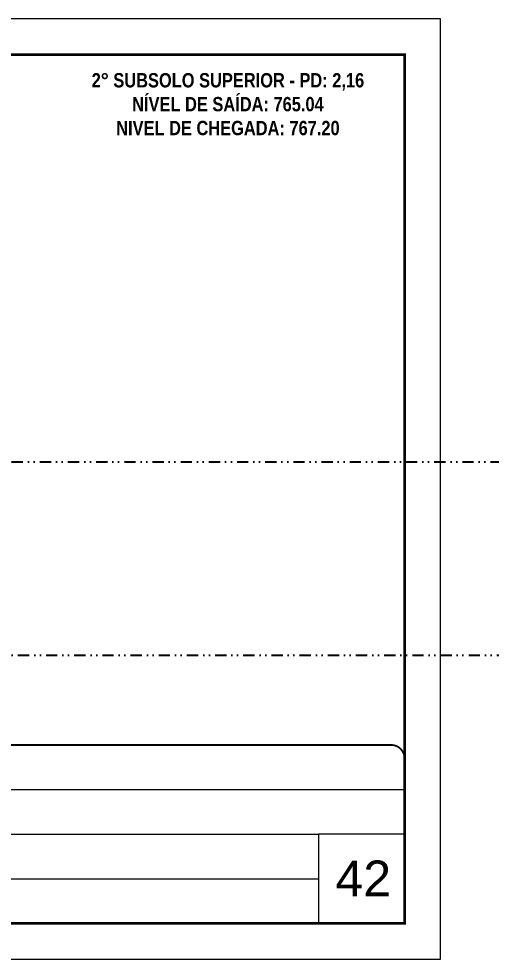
# Model space of a CAD drawing. Extents: x 13741 to 27878, y -21631 to 6985.
# Drawn here: x 17013 to 17540, y -5551 to -4501 of the extents above; entities that cross this region are included whole.
import ezdxf

# ---------------------------------------------------------------- set-up
doc = ezdxf.new("R2010")
doc.units = 0
for name, pattern in [('CONTINUO', [0]), ('DASHED', [0.75, 0.5, -0.25]), ('DIVIDE2', [0.625, 0.25, -0.125, 0, -0.125, 0, -0.125])]:
    doc.linetypes.add(name, pattern=pattern)
for name, color, linetype, lineweight in [('CARIMBO', 255, 'Continuous', 9), ('Folhas', 255, 'Continuous', 9), ('SARRAFO DE PRESSAO', 251, 'DASHED', 9)]:
    doc.layers.add(name, color=color, linetype=linetype, lineweight=lineweight)
doc.layers.add('NOMENCLATURA', color=7, linetype='Continuous')
doc.layers.add('Nível', color=160, linetype='Continuous')
doc.styles.add('ARIAL', font='arial.ttf')
doc.styles.add('ROMANC', font='techb___.ttf', dxfattribs={"height": 2.5})

# ---------------------------------------------------------------- blocks, each defined once
blk = doc.blocks.new('9999999999')
at = {"color": 30, "linetype": 'CONTINUO'}
for p, q in [((98564.6, 34379.6), (99584, 34379.6)), ((98564.6, 34329.8), (99488, 34329.8)), ((99584, 34329.8), (99488, 34329.8)), ((99488, 34329.8), (99488, 34230.2)), ((98564.6, 34280), (99488, 34280))]:
    blk.add_line(p, q, dxfattribs=at)
at = {"color": 30, "linetype": 'CONTINUO', "const_width": 2}
blk.add_lwpolyline([(99584, 34230.2), (99584, 34414.4, 0.414214), (99569, 34429.4), (98229, 34429.4, 0.414214), (98214, 34414.4), (98214, 34245.2, 0.414214), (98229, 34230.2), (99584, 34230.2)], format="xyb", dxfattribs=at)
at = {"layer": 'Folhas'}
blk.add_lwpolyline([(98139, 34190.2), (99624, 34190.2), (99624, 35240.2), (98139, 35240.2)], close=True, dxfattribs=at)
at = {"layer": 'Folhas', "color": 30, "const_width": 3}
blk.add_lwpolyline([(98214, 34230.2), (99584, 34230.2), (99584, 35200.2), (98214, 35200.2)], close=True, dxfattribs=at)

msp = doc.modelspace()

# ---------------------------------------------------------------- linework, layer by layer
at = {"layer": 'Nível', "color": 4, "linetype": 'DIVIDE2', "ltscale": 50}
for p, q in [((15998.47, -4995.74), (21531.15, -4995.74)), ((13741.09, -5211.74), (21531.15, -5211.74))]:
    msp.add_line(p, q, dxfattribs=at)

# ---------------------------------------------------------------- block references
at = {"layer": 'SARRAFO DE PRESSAO', "color": 6, "linetype": 'ByBlock'}
msp.add_blockref('9999999999', (-82140.51, -39741.23), dxfattribs=at)

# ---------------------------------------------------------------- texts
at = {"layer": 'CARIMBO', "style": 'ARIAL'}
msp.add_text('42', height=40, dxfattribs=at).set_placement((17366.33, -5480.88))
at = {"layer": 'NOMENCLATURA', "color": 2, "insert": (17246.31, -4534.96), "char_height": 16, "attachment_point": 2, "style": 'ROMANC'}
msp.add_mtext_dynamic_manual_height_columns('\\P2° SUBSOLO SUPERIOR - PD: 2,16\\PNÍVEL DE SAÍDA: 765.04\\PNIVEL DE CHEGADA: 767.20', width=432.3511, gutter_width=1, heights=[0], dxfattribs=at)

doc.saveas('drawing.dxf')
